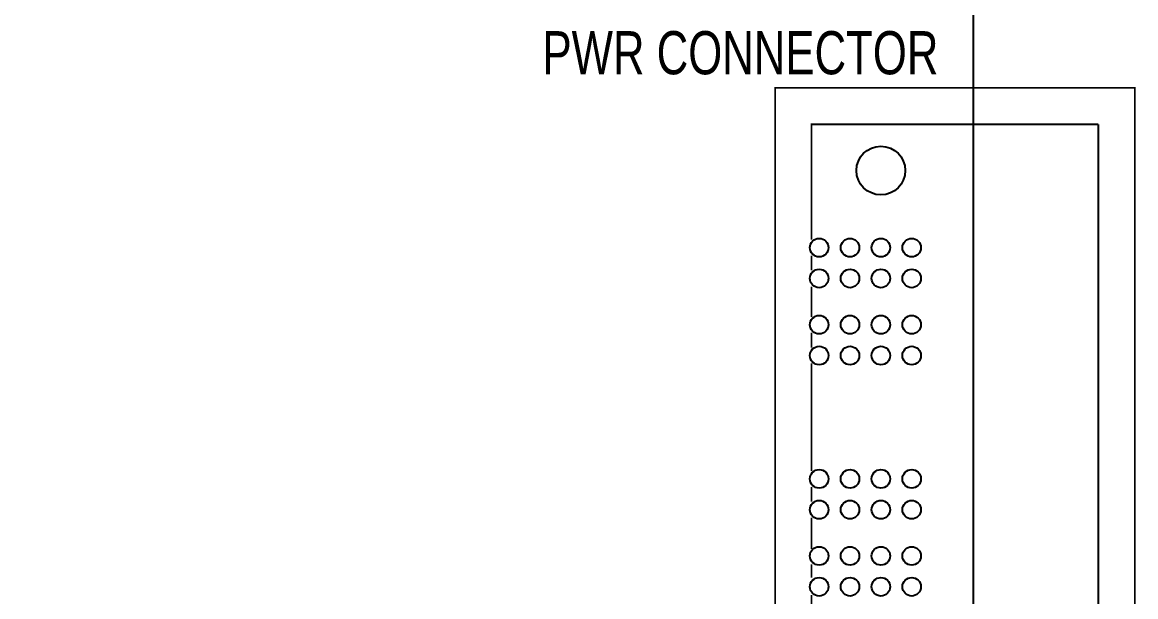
# Model space of a CAD drawing. Extents: x 0 to 344, y -1 to 330.
# Drawn here: x 251.9 to 343.6, y 169.1 to 216.4 of the extents above; entities that cross this region are included whole.
import ezdxf

# ---------------------------------------------------------------- set-up
doc = ezdxf.new("R2010")
doc.units = 0
for name, color, linetype in [('BOARD_GEOMETRY_OUTLINE', 2, 'CONTINUOUS'), ('BOARD_GEOMETRY_SILKSCREEN_TOP', 1, 'CONTINUOUS'), ('PACKAGE_GEOMETRY_SILKSCREEN_TOP', 3, 'CONTINUOUS'), ('PIN_TOP', 4, 'CONTINUOUS')]:
    doc.layers.add(name, color=color, linetype=linetype)

msp = doc.modelspace()

# ---------------------------------------------------------------- linework, layer by layer
at = {"layer": 'BOARD_GEOMETRY_OUTLINE'}
msp.add_lwpolyline([(0, 328.200004), (0, 1.999996, 0.414214), (1.999996, 0), (328.200004, 0, 0.414214), (330.2, 1.999996), (330.2, 328.200004, 0.414214), (328.200004, 330.2), (1.999996, 330.2, 0.414214)], format="xyb", close=True, dxfattribs=at)
at = {"layer": 'PACKAGE_GEOMETRY_SILKSCREEN_TOP', "const_width": 0.1524}
msp.add_lwpolyline([(313.868054, 156.758132), (313.868054, 211.01812), (343.48801, 211.01812), (343.48801, 156.758132)], close=True, dxfattribs=at)
for points in [[(316.868048, 198.518526), (316.868048, 208.018126), (340.488016, 208.018126)], [(340.488016, 208.018126), (340.488016, 159.758126), (316.868048, 159.758126)], [(330.197968, 159.758126), (330.197968, 208.018126)], [(316.868048, 195.978526), (316.868048, 197.197726)], [(316.868048, 192.143126), (316.868048, 194.632326)], [(316.868048, 189.628526), (316.868048, 190.847726)], [(316.868048, 179.468526), (316.868048, 188.333126)], [(316.868048, 176.928526), (316.868048, 178.147726)], [(316.868048, 173.042326), (316.868048, 175.607726)], [(316.868048, 170.680126), (316.868048, 171.772326)], [(316.868048, 159.758126), (316.868048, 169.232326)]]:
    msp.add_lwpolyline(points, dxfattribs=at)
at = {"layer": 'PIN_TOP'}
for centre, radius in [((322.577968, 204.208126), 2.0066), ((317.497968, 197.858126), 0.762), ((320.037968, 197.858126), 0.762), ((322.577968, 197.858126), 0.762), ((325.117968, 197.858126), 0.762), ((317.497968, 195.318126), 0.762), ((320.037968, 195.318126), 0.762), ((322.577968, 195.318126), 0.762), ((325.117968, 195.318126), 0.762), ((317.497968, 191.508126), 0.762), ((320.037968, 191.508126), 0.762), ((322.577968, 191.508126), 0.762), ((325.117968, 191.508126), 0.762), ((317.497968, 188.968126), 0.762), ((320.037968, 188.968126), 0.762), ((322.577968, 188.968126), 0.762), ((325.117968, 188.968126), 0.762), ((317.497968, 178.808126), 0.762), ((320.037968, 178.808126), 0.762), ((322.577968, 178.808126), 0.762), ((325.117968, 178.808126), 0.762), ((317.497968, 176.268126), 0.762), ((320.037968, 176.268126), 0.762), ((322.577968, 176.268126), 0.762), ((325.117968, 176.268126), 0.762), ((317.497968, 172.458126), 0.762), ((320.037968, 172.458126), 0.762), ((322.577968, 172.458126), 0.762), ((325.117968, 172.458126), 0.762), ((317.497968, 169.918126), 0.762), ((320.037968, 169.918126), 0.762), ((322.577968, 169.918126), 0.762), ((325.117968, 169.918126), 0.762)]:
    msp.add_circle(centre, radius, dxfattribs=at)

# ---------------------------------------------------------------- texts
at = {"layer": 'BOARD_GEOMETRY_SILKSCREEN_TOP', "width": 0.757143}
msp.add_text('PWR CONNECTOR', height=3.556, dxfattribs=at).set_placement((294.715184, 212.136482))

doc.saveas('drawing.dxf')
